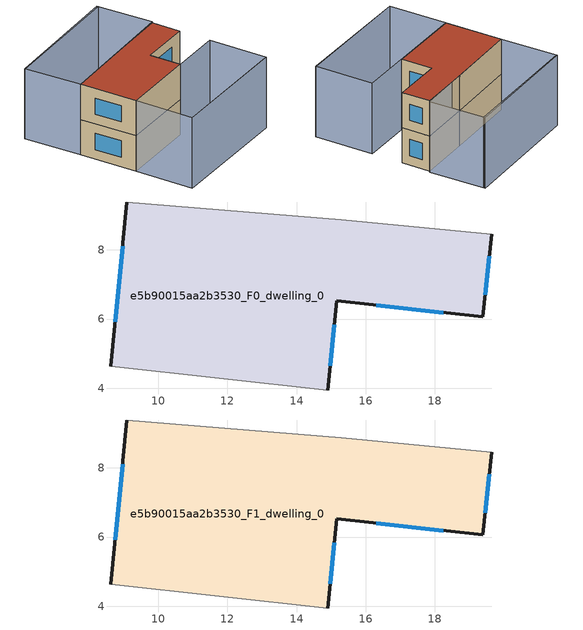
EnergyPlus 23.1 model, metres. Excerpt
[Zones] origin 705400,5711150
e5b90015aa2b3530_F0_dwelling_0
 floor ground (EU_floor_Construction): 19.65,8.46 19.39,6.06 15.17,6.53 14.91,3.95 8.62,4.64 9.09,9.39 15.29,8.87 z0
 wall outside (EU_wall_Construction): 9.09,9.39 8.62,4.64 / 14.91,3.95 15.17,6.53 19.39,6.06 19.65,8.46 z0:3
 wall adiabatic (EU_wall_Construction): 8.62,4.64 14.91,3.95 / 19.65,8.46 15.29,8.87 9.09,9.39 z0:3
 window (EU_Window_Construction): 8.96,8.11 8.75,5.92 / 19.46,6.71 19.58,7.81 / 16.3,6.4 18.25,6.19 / 14.98,4.64 15.1,5.83 z0.81:2.19
e5b90015aa2b3530_F1_dwelling_0
 floor to e5b90015aa2b3530_F0_dwelling_0 (EU_floor_Construction): 19.65,8.46 19.39,6.06 15.17,6.53 14.91,3.95 8.62,4.64 9.09,9.39 15.29,8.87 z3
 wall outside (EU_wall_Construction): 9.09,9.39 8.62,4.64 / 14.91,3.95 15.17,6.53 19.39,6.06 19.65,8.46 z3:6
 wall adiabatic (EU_wall_Construction): 8.62,4.64 14.91,3.95 / 19.65,8.46 15.29,8.87 9.09,9.39 z3:6
 window (EU_Window_Construction): 8.96,8.11 8.75,5.92 / 19.46,6.71 19.58,7.81 / 16.3,6.4 18.25,6.19 / 14.98,4.64 15.1,5.83 z3.81:5.19
 roof outside (EU_roof_Construction): 19.39,6.06 19.65,8.46 15.29,8.87 9.09,9.39 8.62,4.64 14.91,3.95 15.17,6.53 z6
shading: 20.17,13.09 9.52,14.07 / 8.09,-0.21 18.47,-1.32 / 8.62,4.64 19.09,3.49 / 19.09,3.49 18.56,-1.36 / 18.56,-1.36 8.09,-0.21 / 8.09,-0.21 8.62,4.64 / 19.79,8.5 9.09,9.39 / 9.09,9.39 9.48,14.12 / 9.48,14.12 20.19,13.22 / 20.19,13.22 19.79,8.5 z0:6
[Building]
EU S2 Campaign: North Axis=0; Terrain=City; Solar Distribution=FullExterior
[Site:Location]
London: Latitude=51.5; Longitude=-0.5; Time Zone=0; Elevation=25
[SizingPeriod:WeatherFileDays]
AnnualSizingPeriod: Begin Month=1; Begin Day of Month=1; End Month=12; End Day of Month=31; Day of Week for Start Day=Monday; Use Weather File Daylight Saving Period=No; Use Weather File Rain and Snow Indicators=No
[MATERIAL]
EU_InternalMass_Material: Roughness=MediumRough; Thickness=0.1; Conductivity=1; Density=1800; Specific Heat=900; Thermal Absorptance=0.9; Solar Absorptance=0.7; Visible Absorptance=0.7
[MATERIAL:NOMASS] Roughness=MediumRough; Thermal Absorptance=0.9; Solar Absorptance=0.7; Visible Absorptance=0.7
Name | Thermal Resistance
EU_wall_NoMass | 0.555556
EU_roof_NoMass | 0.510204
EU_floor_NoMass | 1.68919
[WINDOWMATERIAL:SIMPLEGLAZINGSYSTEM]
EU_Window_SimpleGlazing: UFactor=3.96; Solar Heat Gain Coefficient=0.85; Visible Transmittance=0.85
[CONSTRUCTION]
EU_wall_Construction: EU_wall_NoMass
EU_roof_Construction: EU_roof_NoMass
EU_floor_Construction: EU_floor_NoMass
EU_Window_Construction: EU_Window_SimpleGlazing
EU_InternalMass_Construction: EU_InternalMass_Material
[ZONE] Type=1; Multiplier=1; Ceiling Height=autocalculate; Volume=122.635; Floor Area=autocalculate; Part of Total Floor Area=Yes
e5b90015aa2b3530_F0_dwelling_0; e5b90015aa2b3530_F1_dwelling_0
[INTERNALMASS] Construction=EU_InternalMass_Construction; Surface Area=40.8785
Name | Zone or ZoneList
e5b90015aa2b3530_F0_dwelling_0_EU_InternalMass | e5b90015aa2b3530_F0_dwelling_0
e5b90015aa2b3530_F1_dwelling_0_EU_InternalMass | e5b90015aa2b3530_F1_dwelling_0
[OTHEREQUIPMENT] Fuel Type=Electricity; Design Level Calculation Method=Watts/Area; Power per Zone Floor Area=1; Fraction Latent=0; Fraction Radiant=0; Fraction Lost=0; Carbon Dioxide Generation Rate=0; EndUse Subcategory=EU_Step8_InternalGains
Name | Zone or ZoneList or Space or SpaceList | Schedule
EU_Step8_InternalGain_e5b90015aa2b3530_F0_dwelling_0_f000 | e5b90015aa2b3530_F0_dwelling_0 | EU_Step8_GainSchedule_e5b90015aa2b3530_F0_dwelling_0_f000
EU_Step8_InternalGain_e5b90015aa2b3530_F1_dwelling_0_f000 | e5b90015aa2b3530_F1_dwelling_0 | EU_Step8_GainSchedule_e5b90015aa2b3530_F1_dwelling_0_f000
[ZONEVENTILATION:DESIGNFLOWRATE] Schedule=EU_AlwaysOn; Design Flow Rate Calculation Method=AirChanges/Hour; Air Changes per Hour=0.48; Ventilation Type=Natural; Fan Pressure Rise=0; Fan Total Efficiency=1; Constant Term Coefficient=1; Temperature Term Coefficient=0; Velocity Term Coefficient=0; Velocity Squared Term Coefficient=0; Minimum Indoor Temperature=-100; Maximum Indoor Temperature=100; Delta Temperature=-100; Minimum Outdoor Temperature=-100; Maximum Outdoor Temperature=100; Maximum Wind Speed=40
Name | Zone or ZoneList or Space or SpaceList
EU_ConstantAir_e5b90015aa2b3530_F0_dwelling_0 | e5b90015aa2b3530_F0_dwelling_0
EU_ConstantAir_e5b90015aa2b3530_F1_dwelling_0 | e5b90015aa2b3530_F1_dwelling_0
[HVACTEMPLATE:THERMOSTAT] Constant Heating Setpoint=20; Constant Cooling Setpoint=50
EU_HeatOnly_e5b90015aa2b3530_F0_dwelling_0; EU_HeatOnly_e5b90015aa2b3530_F1_dwelling_0
[HVACTEMPLATE:ZONE:IDEALLOADSAIRSYSTEM] System Availability Schedule=EU_AlwaysOn; Maximum Heating Supply Air Temperature=50; Minimum Cooling Supply Air Temperature=13; Maximum Heating Supply Air Humidity Ratio=0.0156; Minimum Cooling Supply Air Humidity Ratio=0.0077; Heating Limit=NoLimit; Cooling Limit=NoLimit; Heating Availability Schedule=EU_AlwaysOn; Cooling Availability Schedule=EU_CoolingOff; Dehumidification Control Type=ConstantSensibleHeatRatio; Cooling Sensible Heat Ratio=0.7; Dehumidification Setpoint=60; Humidification Control Type=None; Humidification Setpoint=30; Outdoor Air Method=None; Outdoor Air Flow Rate per Person=0.00944; Outdoor Air Flow Rate per Zone Floor Area=0; Outdoor Air Flow Rate per Zone=0; Demand Controlled Ventilation Type=None; Outdoor Air Economizer Type=NoEconomizer; Heat Recovery Type=None; Sensible Heat Recovery Effectiveness=0.7; Latent Heat Recovery Effectiveness=0.65
Name | Template Thermostat
e5b90015aa2b3530_F0_dwelling_0 | EU_HeatOnly_e5b90015aa2b3530_F0_dwelling_0
e5b90015aa2b3530_F1_dwelling_0 | EU_HeatOnly_e5b90015aa2b3530_F1_dwelling_0
[SIZING:ZONE] Zone Cooling Design Supply Air Temperature Input Method=SupplyAirTemperature; Zone Cooling Design Supply Air Temperature=13; Zone Heating Design Supply Air Temperature Input Method=SupplyAirTemperature; Zone Heating Design Supply Air Temperature=50; Zone Cooling Design Supply Air Humidity Ratio=0.008; Zone Heating Design Supply Air Humidity Ratio=0.008; Cooling Design Air Flow Method=DesignDay; Cooling Design Air Flow Rate=0; Cooling Minimum Air Flow per Zone Floor Area=0.000762; Cooling Minimum Air Flow=0; Cooling Minimum Air Flow Fraction=0.2; Heating Design Air Flow Method=DesignDay; Heating Design Air Flow Rate=0; Heating Maximum Air Flow per Zone Floor Area=0.002032; Heating Maximum Air Flow=0.141576; Heating Maximum Air Flow Fraction=0.3; Account for Dedicated Outdoor Air System=No; Dedicated Outdoor Air System Control Strategy=NeutralSupplyAir; Dedicated Outdoor Air Low Setpoint Temperature for Design=autosize; Dedicated Outdoor Air High Setpoint Temperature for Design=autosize; Zone Load Sizing Method=Sensible Load Only No Latent Load; Zone Latent Cooling Design Supply Air Humidity Ratio Input Method=HumidityRatioDifference; Zone Cooling Design Supply Air Humidity Ratio Difference=0.005; Zone Latent Heating Design Supply Air Humidity Ratio Input Method=HumidityRatioDifference; Zone Humidification Design Supply Air Humidity Ratio Difference=0.005
e5b90015aa2b3530_F0_dwelling_0; e5b90015aa2b3530_F1_dwelling_0
[SCHEDULE:CONSTANT]
Name | Hourly Value
EU_AlwaysOn | 1
EU_CoolingOff | 0
[SCHEDULE:FILE] Column Number=1; Rows to Skip at Top=0; Number of Hours of Data=8760; Column Separator=Comma; Interpolate to Timestep=No; Minutes per Item=60; Adjust Schedule for Daylight Savings=Yes
Name | File
EU_Step8_GainSchedule_e5b90015aa2b3530_F0_dwelling_0_f000 | ../../schedules/e5b90015aa2b3530/e5b90015aa2b3530_F0_dwelling_0_f000_gain.csv
EU_Step8_GainSchedule_e5b90015aa2b3530_F1_dwelling_0_f000 | ../../schedules/e5b90015aa2b3530/e5b90015aa2b3530_F1_dwelling_0_f000_gain.csv
